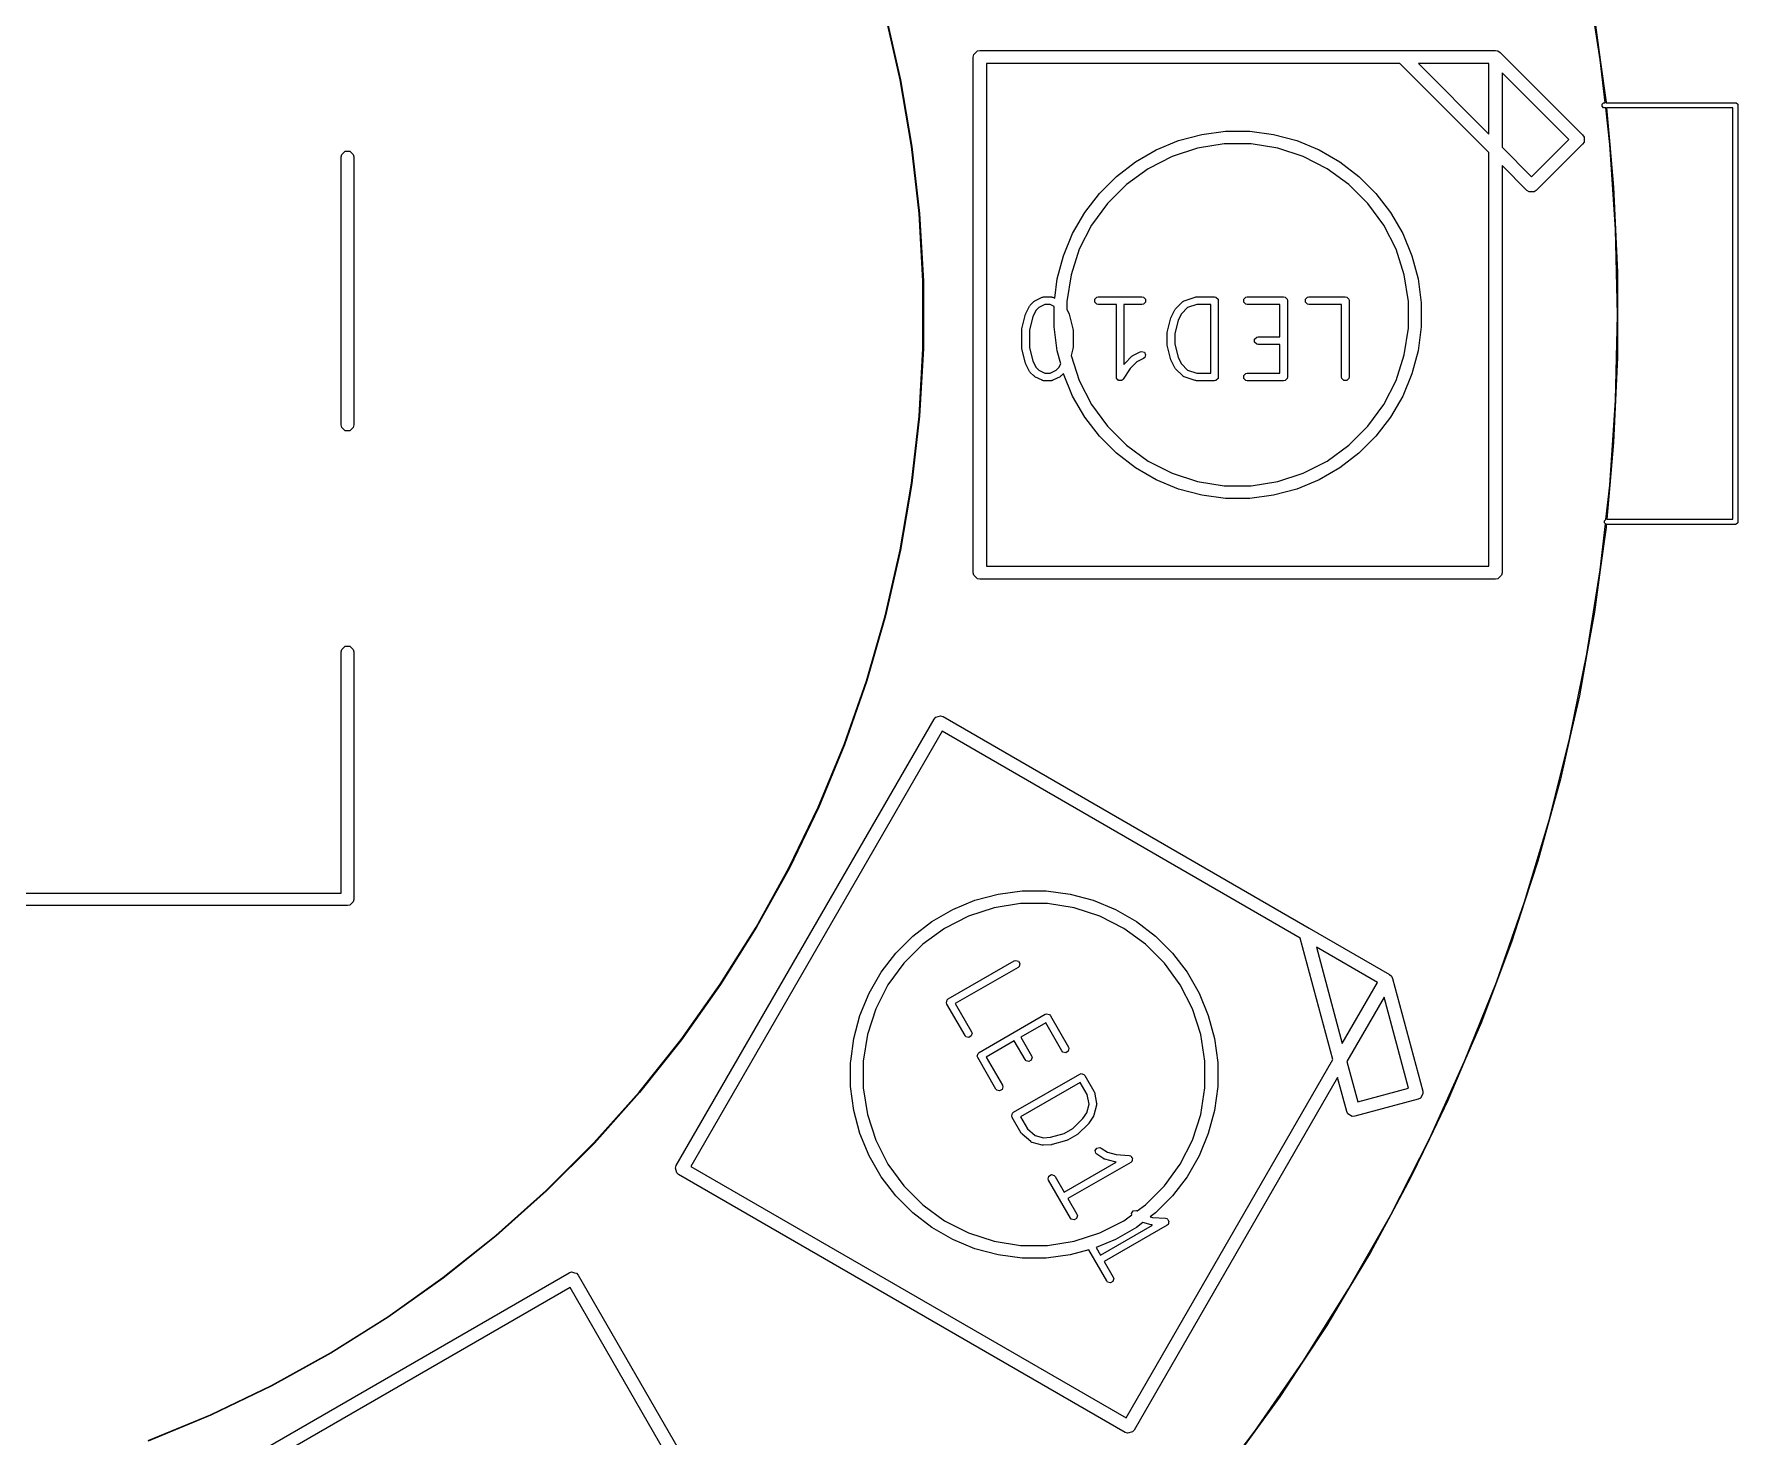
# Model space of a CAD drawing. Header units: inches. Extents: x 4.13 to 6.29, y -4.64 to -3.05.
# Drawn here: x 5.219 to 5.869, y -4.276 to -3.741 of the extents above; entities that cross this region are included whole.
import ezdxf

# ---------------------------------------------------------------- set-up
doc = ezdxf.new("R2010")
doc.units = ezdxf.units.IN
doc.header["$MEASUREMENT"] = 0
doc.layers.add('F.Silkscreen', color=41, linetype='CONTINUOUS', true_color=0xf2eda1)

msp = doc.modelspace()

# ---------------------------------------------------------------- linework, layer by layer
at = {"layer": 'F.Silkscreen', "linetype": 'CONTINUOUS'}
for p, q in [((5.81686, -3.75039), (5.81177, -3.71827)), ((5.54959, -3.75797), (5.54384, -3.73282)), ((5.54402, -3.73277), (5.54976, -3.75794)), ((5.81468, -3.73427), (5.81686, -3.75039)), ((5.5775, -3.74929), (5.57769, -3.74833)), ((5.5775, -3.94614), (5.5775, -3.74929)), ((5.57769, -3.74833), (5.57904, -3.74698)), ((5.57904, -3.74698), (5.58, -3.74679)), ((5.58, -3.74679), (5.74142, -3.74679)), ((5.5825, -3.75179), (5.5825, -3.94364)), ((5.74038, -3.75179), (5.5825, -3.75179)), ((5.77435, -3.78576), (5.74038, -3.75179)), ((5.74142, -3.74679), (5.77685, -3.74679)), ((5.74745, -3.75179), (5.77435, -3.77869)), ((5.77435, -3.75179), (5.74745, -3.75179)), ((5.77435, -3.77869), (5.77435, -3.75179)), ((5.77685, -3.74679), (5.77781, -3.74698)), ((5.77781, -3.74698), (5.77862, -3.74752)), ((5.77862, -3.74752), (5.81011, -3.77902)), ((5.81686, -3.7504), (5.81686, -3.75039)), ((5.81686, -3.75039), (5.81686, -3.7504)), ((5.8187, -3.76673), (5.81686, -3.7504)), ((5.81686, -3.7504), (5.81905, -3.76652)), ((5.81686, -3.7504), (5.81686, -3.7504)), ((5.55391, -3.78341), (5.54959, -3.75797)), ((5.54976, -3.75794), (5.55409, -3.78339)), ((5.80481, -3.78079), (5.77935, -3.75533)), ((5.77935, -3.75533), (5.77935, -3.78369)), ((5.81752, -3.76734), (5.81805, -3.76681)), ((5.81752, -3.76809), (5.81752, -3.76734)), ((5.81805, -3.76863), (5.81752, -3.76809)), ((5.81805, -3.76681), (5.81843, -3.76673)), ((5.81843, -3.7687), (5.81805, -3.76863)), ((5.81843, -3.76673), (5.8187, -3.76673)), ((5.81893, -3.7687), (5.81843, -3.7687)), ((5.82051, -3.78272), (5.81893, -3.7687)), ((5.81905, -3.76652), (5.81907, -3.76673)), ((5.81907, -3.76673), (5.86843, -3.76673)), ((5.86744, -3.7687), (5.81924, -3.7687)), ((5.81924, -3.7687), (5.82051, -3.78272)), ((5.86744, -3.92573), (5.86744, -3.7687)), ((5.86843, -3.76673), (5.8688, -3.76681)), ((5.8688, -3.76681), (5.86933, -3.76734)), ((5.86933, -3.76734), (5.86941, -3.76772)), ((5.86941, -3.76772), (5.86941, -3.92672)), ((5.65585, -3.78121), (5.66472, -3.77883)), ((5.66472, -3.77883), (5.67383, -3.77763)), ((5.67383, -3.77763), (5.68302, -3.77763)), ((5.68302, -3.77763), (5.69213, -3.77883)), ((5.69213, -3.77883), (5.701, -3.78121)), ((5.81011, -3.77902), (5.81066, -3.77983)), ((5.3364, -3.7865), (5.33768, -3.78522)), ((5.33768, -3.78522), (5.33949, -3.78522)), ((5.33949, -3.78522), (5.34077, -3.7865)), ((5.5568, -3.80905), (5.55391, -3.78341)), ((5.55409, -3.78339), (5.55698, -3.80904)), ((5.6394, -3.78932), (5.64736, -3.78472)), ((5.64736, -3.78472), (5.65585, -3.78121)), ((5.66315, -3.78409), (5.65338, -3.78726)), ((5.67329, -3.78248), (5.66315, -3.78409)), ((5.68356, -3.78248), (5.67329, -3.78248)), ((5.6937, -3.78409), (5.68356, -3.78248)), ((5.70347, -3.78726), (5.6937, -3.78409)), ((5.701, -3.78121), (5.70949, -3.78472)), ((5.70949, -3.78472), (5.71745, -3.78932)), ((5.77435, -3.94364), (5.77435, -3.78576)), ((5.77935, -3.78369), (5.79063, -3.79497)), ((5.79063, -3.79497), (5.80481, -3.78079)), ((5.81011, -3.78256), (5.7924, -3.80027)), ((5.81066, -3.78174), (5.81011, -3.78256)), ((5.81066, -3.77983), (5.81066, -3.78174)), ((5.82051, -3.78273), (5.82051, -3.78272)), ((5.82051, -3.78272), (5.82051, -3.78273)), ((5.82269, -3.81519), (5.82051, -3.78273)), ((5.82051, -3.78273), (5.82197, -3.79893)), ((5.82051, -3.78273), (5.82051, -3.78273)), ((5.33622, -3.7874), (5.3364, -3.7865)), ((5.33622, -3.88976), (5.33622, -3.7874)), ((5.34077, -3.7865), (5.34094, -3.7874)), ((5.34094, -3.7874), (5.34094, -3.88976)), ((5.63212, -3.79491), (5.6394, -3.78932)), ((5.64423, -3.79192), (5.63593, -3.79796)), ((5.65338, -3.78726), (5.64423, -3.79192)), ((5.71262, -3.79192), (5.70347, -3.78726)), ((5.72092, -3.79796), (5.71262, -3.79192)), ((5.71745, -3.78932), (5.72473, -3.79491)), ((5.78886, -3.80027), (5.77935, -3.79076)), ((5.77935, -3.79076), (5.77935, -3.94614)), ((5.62562, -3.80141), (5.63212, -3.79491)), ((5.63593, -3.79796), (5.62867, -3.80522)), ((5.72818, -3.80522), (5.72092, -3.79796)), ((5.72473, -3.79491), (5.73123, -3.80141)), ((5.62003, -3.8087), (5.62562, -3.80141)), ((5.62867, -3.80522), (5.62263, -3.81353)), ((5.73422, -3.81353), (5.72818, -3.80522)), ((5.73123, -3.80141), (5.73682, -3.8087)), ((5.78967, -3.80081), (5.78886, -3.80027)), ((5.79159, -3.80081), (5.78967, -3.80081)), ((5.7924, -3.80027), (5.79159, -3.80081)), ((5.79159, -3.80081), (5.79159, -3.80081)), ((5.79159, -3.80081), (5.79159, -3.80081)), ((5.82197, -3.79893), (5.82269, -3.81519)), ((5.55824, -3.83482), (5.5568, -3.80905)), ((5.55698, -3.80904), (5.55843, -3.83481)), ((5.61543, -3.81665), (5.62003, -3.8087)), ((5.73682, -3.8087), (5.74142, -3.81665)), ((5.61192, -3.82514), (5.61543, -3.81665)), ((5.62263, -3.81353), (5.61797, -3.82268)), ((5.73888, -3.82268), (5.73422, -3.81353)), ((5.74142, -3.81665), (5.74493, -3.82514)), ((5.8227, -3.81519), (5.82269, -3.81519)), ((5.82269, -3.81519), (5.8227, -3.81519)), ((5.82343, -3.84771), (5.8227, -3.81519)), ((5.8227, -3.81519), (5.82343, -3.83144)), ((5.8227, -3.81519), (5.8227, -3.81519)), ((5.61797, -3.82268), (5.6148, -3.83244)), ((5.74205, -3.83244), (5.73888, -3.82268)), ((5.60954, -3.83401), (5.61192, -3.82514)), ((5.74493, -3.82514), (5.74731, -3.83401)), ((5.55824, -3.86062), (5.55824, -3.83482)), ((5.55843, -3.83481), (5.55843, -3.86062)), ((5.60857, -3.84137), (5.60954, -3.83401)), ((5.6148, -3.83244), (5.61319, -3.84258)), ((5.74366, -3.84258), (5.74205, -3.83244)), ((5.74731, -3.83401), (5.74851, -3.84312)), ((5.82343, -3.83144), (5.82343, -3.84771)), ((5.59898, -3.84443), (5.59912, -3.84424)), ((5.59912, -3.84424), (5.59925, -3.84405)), ((5.59925, -3.84405), (5.60063, -3.84266)), ((5.60063, -3.84266), (5.60083, -3.84254)), ((5.60083, -3.84254), (5.60101, -3.84239)), ((5.60101, -3.84239), (5.60378, -3.84101)), ((5.60476, -3.84374), (5.6025, -3.84487)), ((5.60378, -3.84101), (5.60385, -3.84099)), ((5.60385, -3.84099), (5.60387, -3.84097)), ((5.60387, -3.84097), (5.6041, -3.84092)), ((5.6041, -3.84092), (5.60432, -3.84086)), ((5.60432, -3.84086), (5.60435, -3.84087)), ((5.60435, -3.84087), (5.60443, -3.84086)), ((5.60443, -3.84086), (5.6072, -3.84086)), ((5.60686, -3.84374), (5.60476, -3.84374)), ((5.60834, -3.84448), (5.60686, -3.84374)), ((5.6072, -3.84086), (5.60727, -3.84087)), ((5.60727, -3.84087), (5.6073, -3.84086)), ((5.6073, -3.84086), (5.60752, -3.84092)), ((5.60752, -3.84092), (5.60775, -3.84097)), ((5.60775, -3.84097), (5.60777, -3.84099)), ((5.60777, -3.84099), (5.60784, -3.84101)), ((5.60784, -3.84101), (5.60857, -3.84137)), ((5.61319, -3.84258), (5.61319, -3.84551)), ((5.62389, -3.84175), (5.62467, -3.84097)), ((5.62389, -3.84285), (5.62389, -3.84175)), ((5.62467, -3.84363), (5.62389, -3.84285)), ((5.62467, -3.84097), (5.62523, -3.84086)), ((5.62523, -3.84374), (5.62467, -3.84363)), ((5.62523, -3.84086), (5.64187, -3.84086)), ((5.63211, -3.84374), (5.62523, -3.84374)), ((5.63211, -3.87142), (5.63211, -3.84374)), ((5.64187, -3.84374), (5.63499, -3.84374)), ((5.63499, -3.84374), (5.63499, -3.86666)), ((5.64187, -3.84086), (5.64242, -3.84097)), ((5.64242, -3.84363), (5.64187, -3.84374)), ((5.64242, -3.84097), (5.6432, -3.84175)), ((5.6432, -3.84285), (5.64242, -3.84363)), ((5.6432, -3.84175), (5.6432, -3.84285)), ((5.65471, -3.84544), (5.65749, -3.84266)), ((5.65749, -3.84266), (5.65755, -3.84262)), ((5.65755, -3.84262), (5.65756, -3.84259)), ((5.65756, -3.84259), (5.65776, -3.84248)), ((5.65776, -3.84248), (5.65795, -3.84235)), ((5.65795, -3.84235), (5.65799, -3.84235)), ((5.65799, -3.84235), (5.65805, -3.84232)), ((5.65805, -3.84232), (5.66221, -3.84093)), ((5.6629, -3.84374), (5.65928, -3.84494)), ((5.66221, -3.84093), (5.66244, -3.8409)), ((5.66244, -3.8409), (5.66267, -3.84086)), ((5.66267, -3.84086), (5.6696, -3.84086)), ((5.66816, -3.84374), (5.6629, -3.84374)), ((5.66816, -3.86998), (5.66816, -3.84374)), ((5.6696, -3.84086), (5.67015, -3.84097)), ((5.67015, -3.84097), (5.67093, -3.84175)), ((5.67093, -3.84175), (5.67104, -3.8423)), ((5.67104, -3.8423), (5.67104, -3.87142)), ((5.68075, -3.84175), (5.68153, -3.84097)), ((5.68075, -3.84285), (5.68075, -3.84175)), ((5.68153, -3.84363), (5.68075, -3.84285)), ((5.68153, -3.84097), (5.68208, -3.84086)), ((5.68208, -3.84374), (5.68153, -3.84363)), ((5.68208, -3.84086), (5.69595, -3.84086)), ((5.69451, -3.84374), (5.68208, -3.84374)), ((5.69451, -3.85611), (5.69451, -3.84374)), ((5.69595, -3.84086), (5.6965, -3.84097)), ((5.6965, -3.84097), (5.69728, -3.84175)), ((5.69728, -3.84175), (5.69739, -3.8423)), ((5.69739, -3.8423), (5.69739, -3.87142)), ((5.70432, -3.84175), (5.7051, -3.84097)), ((5.70432, -3.84285), (5.70432, -3.84175)), ((5.7051, -3.84363), (5.70432, -3.84285)), ((5.7051, -3.84097), (5.70565, -3.84086)), ((5.70565, -3.84374), (5.7051, -3.84363)), ((5.70565, -3.84086), (5.71952, -3.84086)), ((5.71808, -3.84374), (5.70565, -3.84374)), ((5.71808, -3.87142), (5.71808, -3.84374)), ((5.71952, -3.84086), (5.72007, -3.84097)), ((5.72007, -3.84097), (5.72085, -3.84175)), ((5.72085, -3.84175), (5.72096, -3.8423)), ((5.72096, -3.8423), (5.72096, -3.87142)), ((5.74366, -3.85285), (5.74366, -3.84258)), ((5.74851, -3.84312), (5.74851, -3.85231)), ((5.59609, -3.85304), (5.59748, -3.84749)), ((5.59748, -3.84749), (5.59755, -3.84735)), ((5.59755, -3.84735), (5.59759, -3.8472)), ((5.59759, -3.8472), (5.59898, -3.84443)), ((5.60024, -3.84835), (5.59893, -3.85357)), ((5.60145, -3.84592), (5.60024, -3.84835)), ((5.6025, -3.84487), (5.60145, -3.84592)), ((5.60834, -3.85231), (5.60834, -3.84448)), ((5.61319, -3.84551), (5.61403, -3.8472)), ((5.61403, -3.8472), (5.61407, -3.84735)), ((5.61407, -3.84735), (5.61414, -3.84749)), ((5.61414, -3.84749), (5.61553, -3.85304)), ((5.65156, -3.85443), (5.65295, -3.84888)), ((5.65295, -3.84888), (5.65302, -3.84874)), ((5.65302, -3.84874), (5.65306, -3.84859)), ((5.65306, -3.84859), (5.65444, -3.84581)), ((5.6557, -3.84973), (5.6544, -3.85495)), ((5.65444, -3.84581), (5.65459, -3.84563)), ((5.65459, -3.84563), (5.65471, -3.84544)), ((5.65692, -3.84731), (5.6557, -3.84973)), ((5.65928, -3.84494), (5.65692, -3.84731)), ((5.8227, -3.88024), (5.82343, -3.84772)), ((5.82343, -3.84772), (5.82343, -3.84771)), ((5.82343, -3.84771), (5.82343, -3.84772)), ((5.82343, -3.84772), (5.82343, -3.86399)), ((5.82343, -3.84772), (5.82343, -3.84772)), ((5.82343, -3.84772), (5.82343, -3.84772)), ((5.59605, -3.85339), (5.59609, -3.85322)), ((5.59605, -3.86032), (5.59605, -3.85339)), ((5.59609, -3.85322), (5.59609, -3.85304)), ((5.59893, -3.85357), (5.59893, -3.86015)), ((5.60954, -3.86142), (5.60834, -3.85231)), ((5.61553, -3.85304), (5.61554, -3.85322)), ((5.61554, -3.85322), (5.61557, -3.85339)), ((5.61557, -3.85339), (5.61557, -3.86032)), ((5.65152, -3.85478), (5.65155, -3.8546)), ((5.65152, -3.85894), (5.65152, -3.85478)), ((5.65155, -3.8546), (5.65156, -3.85443)), ((5.6544, -3.85495), (5.6544, -3.85876)), ((5.68491, -3.857), (5.68569, -3.85622)), ((5.68491, -3.8581), (5.68491, -3.857)), ((5.68569, -3.85622), (5.68624, -3.85611)), ((5.68624, -3.85611), (5.69451, -3.85611)), ((5.74205, -3.86299), (5.74366, -3.85285)), ((5.74851, -3.85231), (5.74731, -3.86142)), ((5.5568, -3.88638), (5.55824, -3.86062)), ((5.55843, -3.86062), (5.55698, -3.88639)), ((5.59609, -3.8605), (5.59605, -3.86032)), ((5.59609, -3.86067), (5.59609, -3.8605)), ((5.59748, -3.86622), (5.59609, -3.86067)), ((5.59893, -3.86015), (5.60024, -3.86537)), ((5.61087, -3.86639), (5.60954, -3.86142)), ((5.61553, -3.86067), (5.61488, -3.86326)), ((5.61488, -3.86326), (5.61797, -3.87276)), ((5.61554, -3.8605), (5.61553, -3.86067)), ((5.61557, -3.86032), (5.61554, -3.8605)), ((5.6353, -3.86624), (5.63807, -3.86346)), ((5.63807, -3.86346), (5.63827, -3.86334)), ((5.63827, -3.86334), (5.63845, -3.86319)), ((5.63845, -3.86319), (5.64122, -3.86181)), ((5.64122, -3.86181), (5.64176, -3.86166)), ((5.64176, -3.86166), (5.64281, -3.86201)), ((5.64281, -3.86201), (5.6433, -3.86299)), ((5.6433, -3.86299), (5.64295, -3.86404)), ((5.65155, -3.85911), (5.65152, -3.85894)), ((5.65156, -3.85929), (5.65155, -3.85911)), ((5.65295, -3.86483), (5.65156, -3.85929)), ((5.6544, -3.85876), (5.6557, -3.86398)), ((5.68569, -3.85888), (5.68491, -3.8581)), ((5.68624, -3.85899), (5.68569, -3.85888)), ((5.69451, -3.85899), (5.68624, -3.85899)), ((5.69451, -3.86998), (5.69451, -3.85899)), ((5.73888, -3.87276), (5.74205, -3.86299)), ((5.74731, -3.86142), (5.74493, -3.87029)), ((5.59755, -3.86636), (5.59748, -3.86622)), ((5.59759, -3.86651), (5.59755, -3.86636)), ((5.59898, -3.86929), (5.59759, -3.86651)), ((5.59912, -3.86947), (5.59898, -3.86929)), ((5.59925, -3.86966), (5.59912, -3.86947)), ((5.60063, -3.87105), (5.59925, -3.86966)), ((5.60024, -3.86537), (5.60145, -3.86779)), ((5.60145, -3.86779), (5.6025, -3.86885)), ((5.6025, -3.86885), (5.60476, -3.86998)), ((5.60476, -3.86998), (5.60686, -3.86998)), ((5.60686, -3.86998), (5.60912, -3.86885)), ((5.60912, -3.86885), (5.61017, -3.86779)), ((5.61017, -3.86779), (5.61087, -3.86639)), ((5.61188, -3.87016), (5.61099, -3.87105)), ((5.61192, -3.87029), (5.61188, -3.87016)), ((5.61543, -3.87878), (5.61192, -3.87029)), ((5.63744, -3.86817), (5.63474, -3.87221)), ((5.63499, -3.86666), (5.63512, -3.86646)), ((5.63512, -3.86646), (5.63522, -3.86636)), ((5.63522, -3.86636), (5.6353, -3.86624)), ((5.63994, -3.86567), (5.63744, -3.86817)), ((5.64251, -3.86438), (5.63994, -3.86567)), ((5.64295, -3.86404), (5.64251, -3.86438)), ((5.65302, -3.86497), (5.65295, -3.86483)), ((5.65306, -3.86513), (5.65302, -3.86497)), ((5.65444, -3.8679), (5.65306, -3.86513)), ((5.65459, -3.86808), (5.65444, -3.8679)), ((5.65471, -3.86827), (5.65459, -3.86808)), ((5.65749, -3.87105), (5.65471, -3.86827)), ((5.6557, -3.86398), (5.65692, -3.8664)), ((5.65692, -3.8664), (5.65928, -3.86877)), ((5.65928, -3.86877), (5.6629, -3.86998)), ((5.6629, -3.86998), (5.66816, -3.86998)), ((5.68075, -3.87087), (5.68153, -3.87009)), ((5.68153, -3.87009), (5.68208, -3.86998)), ((5.68208, -3.86998), (5.69451, -3.86998)), ((5.74493, -3.87029), (5.74142, -3.87878)), ((5.82343, -3.86399), (5.8227, -3.88024)), ((5.60083, -3.87118), (5.60063, -3.87105)), ((5.60101, -3.87132), (5.60083, -3.87118)), ((5.60378, -3.8727), (5.60101, -3.87132)), ((5.60385, -3.87272), (5.60378, -3.8727)), ((5.60387, -3.87275), (5.60385, -3.87272)), ((5.6041, -3.87279), (5.60387, -3.87275)), ((5.60432, -3.87285), (5.6041, -3.87279)), ((5.60435, -3.87284), (5.60432, -3.87285)), ((5.60443, -3.87286), (5.60435, -3.87284)), ((5.6072, -3.87286), (5.60443, -3.87286)), ((5.60727, -3.87284), (5.6072, -3.87286)), ((5.6073, -3.87285), (5.60727, -3.87284)), ((5.60752, -3.87279), (5.6073, -3.87285)), ((5.60775, -3.87275), (5.60752, -3.87279)), ((5.60777, -3.87272), (5.60775, -3.87275)), ((5.60784, -3.8727), (5.60777, -3.87272)), ((5.61062, -3.87132), (5.60784, -3.8727)), ((5.6108, -3.87118), (5.61062, -3.87132)), ((5.61099, -3.87105), (5.6108, -3.87118)), ((5.61797, -3.87276), (5.62263, -3.88191)), ((5.63221, -3.87197), (5.63211, -3.87142)), ((5.63232, -3.87207), (5.63221, -3.87197)), ((5.63235, -3.87222), (5.63232, -3.87207)), ((5.6327, -3.87245), (5.63235, -3.87222)), ((5.63299, -3.87275), (5.6327, -3.87245)), ((5.63314, -3.87275), (5.63299, -3.87275)), ((5.63327, -3.87283), (5.63314, -3.87275)), ((5.63368, -3.87275), (5.63327, -3.87283)), ((5.6341, -3.87275), (5.63368, -3.87275)), ((5.6342, -3.87264), (5.6341, -3.87275)), ((5.63435, -3.87261), (5.6342, -3.87264)), ((5.63474, -3.87221), (5.63435, -3.87261)), ((5.65755, -3.87109), (5.65749, -3.87105)), ((5.65756, -3.87112), (5.65755, -3.87109)), ((5.65776, -3.87123), (5.65756, -3.87112)), ((5.65795, -3.87136), (5.65776, -3.87123)), ((5.65799, -3.87136), (5.65795, -3.87136)), ((5.65805, -3.8714), (5.65799, -3.87136)), ((5.66221, -3.87278), (5.65805, -3.8714)), ((5.66244, -3.87281), (5.66221, -3.87278)), ((5.66267, -3.87286), (5.66244, -3.87281)), ((5.6696, -3.87286), (5.66267, -3.87286)), ((5.67015, -3.87275), (5.6696, -3.87286)), ((5.67093, -3.87197), (5.67015, -3.87275)), ((5.67104, -3.87142), (5.67093, -3.87197)), ((5.68075, -3.87197), (5.68075, -3.87087)), ((5.68153, -3.87275), (5.68075, -3.87197)), ((5.68208, -3.87286), (5.68153, -3.87275)), ((5.69595, -3.87286), (5.68208, -3.87286)), ((5.6965, -3.87275), (5.69595, -3.87286)), ((5.69728, -3.87197), (5.6965, -3.87275)), ((5.69739, -3.87142), (5.69728, -3.87197)), ((5.71819, -3.87197), (5.71808, -3.87142)), ((5.71897, -3.87275), (5.71819, -3.87197)), ((5.72007, -3.87275), (5.71897, -3.87275)), ((5.72085, -3.87197), (5.72007, -3.87275)), ((5.72096, -3.87142), (5.72085, -3.87197)), ((5.73422, -3.88191), (5.73888, -3.87276)), ((5.62003, -3.88674), (5.61543, -3.87878)), ((5.62263, -3.88191), (5.62867, -3.89021)), ((5.72818, -3.89021), (5.73422, -3.88191)), ((5.74142, -3.87878), (5.73682, -3.88674)), ((5.82051, -3.9127), (5.82269, -3.88025)), ((5.82269, -3.88025), (5.82197, -3.8965)), ((5.8227, -3.88024), (5.82269, -3.88025)), ((5.82269, -3.88025), (5.8227, -3.88024)), ((5.8227, -3.88024), (5.8227, -3.88024)), ((5.3364, -3.89067), (5.33622, -3.88976)), ((5.34094, -3.88976), (5.34077, -3.89067)), ((5.55391, -3.91202), (5.5568, -3.88638)), ((5.55698, -3.88639), (5.55409, -3.91205)), ((5.62562, -3.89403), (5.62003, -3.88674)), ((5.73682, -3.88674), (5.73123, -3.89403)), ((5.33768, -3.89195), (5.3364, -3.89067)), ((5.33949, -3.89195), (5.33768, -3.89195)), ((5.34077, -3.89067), (5.33949, -3.89195)), ((5.63212, -3.90052), (5.62562, -3.89403)), ((5.62867, -3.89021), (5.63593, -3.89747)), ((5.72092, -3.89747), (5.72818, -3.89021)), ((5.73123, -3.89403), (5.72473, -3.90052)), ((5.6394, -3.90611), (5.63212, -3.90052)), ((5.63593, -3.89747), (5.64423, -3.90351)), ((5.71262, -3.90351), (5.72092, -3.89747)), ((5.72473, -3.90052), (5.71745, -3.90611)), ((5.82197, -3.8965), (5.82051, -3.9127)), ((5.64736, -3.91071), (5.6394, -3.90611)), ((5.64423, -3.90351), (5.65338, -3.90817)), ((5.65338, -3.90817), (5.66315, -3.91134)), ((5.6937, -3.91134), (5.70347, -3.90817)), ((5.70347, -3.90817), (5.71262, -3.90351)), ((5.71745, -3.90611), (5.70949, -3.91071)), ((5.54959, -3.93746), (5.55391, -3.91202)), ((5.55409, -3.91205), (5.54976, -3.93749)), ((5.65585, -3.91422), (5.64736, -3.91071)), ((5.66472, -3.9166), (5.65585, -3.91422)), ((5.66315, -3.91134), (5.67329, -3.91295)), ((5.67329, -3.91295), (5.68356, -3.91295)), ((5.68356, -3.91295), (5.6937, -3.91134)), ((5.701, -3.91422), (5.69213, -3.9166)), ((5.70949, -3.91071), (5.701, -3.91422)), ((5.81903, -3.92583), (5.82051, -3.91271)), ((5.82051, -3.91271), (5.81933, -3.92575)), ((5.82051, -3.91271), (5.82051, -3.9127)), ((5.82051, -3.9127), (5.82051, -3.91271)), ((5.82051, -3.91271), (5.82051, -3.91271)), ((5.67383, -3.9178), (5.66472, -3.9166)), ((5.68302, -3.9178), (5.67383, -3.9178)), ((5.69213, -3.9166), (5.68302, -3.9178)), ((5.81686, -3.94503), (5.81885, -3.92743)), ((5.81852, -3.92634), (5.81903, -3.92583)), ((5.81852, -3.92709), (5.81852, -3.92634)), ((5.81885, -3.92743), (5.81852, -3.92709)), ((5.81916, -3.92765), (5.81905, -3.92891)), ((5.81943, -3.9277), (5.81916, -3.92765)), ((5.81933, -3.92575), (5.81943, -3.92573)), ((5.81943, -3.92573), (5.86744, -3.92573)), ((5.86843, -3.9277), (5.81943, -3.9277)), ((5.8688, -3.92763), (5.86843, -3.9277)), ((5.86933, -3.92709), (5.8688, -3.92763)), ((5.86941, -3.92672), (5.86933, -3.92709)), ((5.81905, -3.92891), (5.81686, -3.94503)), ((5.54384, -3.96261), (5.54959, -3.93746)), ((5.54976, -3.93749), (5.54402, -3.96266)), ((5.57769, -3.9471), (5.5775, -3.94614)), ((5.57904, -3.94845), (5.57769, -3.9471)), ((5.5825, -3.94364), (5.77435, -3.94364)), ((5.77916, -3.9471), (5.77781, -3.94845)), ((5.77935, -3.94614), (5.77916, -3.9471)), ((5.81177, -3.97717), (5.81686, -3.94504)), ((5.81686, -3.94504), (5.81468, -3.96116)), ((5.81686, -3.94504), (5.81686, -3.94503)), ((5.81686, -3.94503), (5.81686, -3.94504)), ((5.81686, -3.94504), (5.81686, -3.94504)), ((5.58, -3.94864), (5.57904, -3.94845)), ((5.77685, -3.94864), (5.58, -3.94864)), ((5.77781, -3.94845), (5.77685, -3.94864)), ((5.81468, -3.96116), (5.81177, -3.97717)), ((5.5367, -3.98741), (5.54384, -3.96261)), ((5.54402, -3.96266), (5.53687, -3.98746)), ((5.3364, -3.97547), (5.33768, -3.9742)), ((5.33768, -3.9742), (5.33949, -3.9742)), ((5.33949, -3.9742), (5.34077, -3.97547)), ((5.33622, -3.97638), (5.3364, -3.97547)), ((5.33622, -4.0685), (5.33622, -3.97638)), ((5.34077, -3.97547), (5.34094, -3.97638)), ((5.34094, -3.97638), (5.34094, -4.07087)), ((5.80525, -4.00904), (5.81177, -3.97717)), ((5.81177, -3.97717), (5.80887, -3.99318)), ((5.81177, -3.97717), (5.81177, -3.97717)), ((5.81177, -3.97717), (5.81177, -3.97717)), ((5.81177, -3.97717), (5.81177, -3.97717)), ((5.52818, -4.01176), (5.5367, -3.98741)), ((5.53687, -3.98746), (5.52835, -4.01183)), ((5.80887, -3.99318), (5.80525, -4.00904)), ((5.4641, -4.17249), (5.56252, -4.00202)), ((5.5656, -4.00668), (5.46968, -4.17283)), ((5.56252, -4.00202), (5.56317, -4.00128)), ((5.56317, -4.00128), (5.56502, -4.00079)), ((5.56502, -4.00079), (5.56594, -4.0011)), ((5.70233, -4.08562), (5.5656, -4.00668)), ((5.56594, -4.0011), (5.70573, -4.08181)), ((5.51831, -4.0356), (5.52818, -4.01176)), ((5.52835, -4.01183), (5.51847, -4.03567)), ((5.7973, -4.04059), (5.80525, -4.00905)), ((5.80525, -4.00905), (5.80163, -4.02491)), ((5.80525, -4.00904), (5.80525, -4.00905)), ((5.80525, -4.00905), (5.80525, -4.00904)), ((5.80525, -4.00904), (5.80525, -4.00904)), ((5.80163, -4.02491), (5.7973, -4.04059)), ((5.50711, -4.05885), (5.51831, -4.0356)), ((5.51847, -4.03567), (5.50727, -4.05893)), ((5.78794, -4.07175), (5.7973, -4.0406)), ((5.7973, -4.0406), (5.79297, -4.05628)), ((5.7973, -4.04059), (5.7973, -4.0406)), ((5.7973, -4.0406), (5.7973, -4.04059)), ((5.7973, -4.04059), (5.7973, -4.04059)), ((5.49463, -4.08143), (5.50711, -4.05885)), ((5.50727, -4.05893), (5.49478, -4.08152)), ((5.79297, -4.05628), (5.78794, -4.07175)), ((5.17717, -4.0685), (5.33622, -4.0685)), ((5.34077, -4.07177), (5.33949, -4.07305)), ((5.34094, -4.07087), (5.34077, -4.07177)), ((5.56965, -4.07472), (5.57814, -4.07121)), ((5.57814, -4.07121), (5.58701, -4.06883)), ((5.58701, -4.06883), (5.59612, -4.06763)), ((5.59612, -4.06763), (5.60531, -4.06763)), ((5.60531, -4.06763), (5.61442, -4.06883)), ((5.61442, -4.06883), (5.62329, -4.07121)), ((5.62329, -4.07121), (5.63178, -4.07472)), ((5.7772, -4.10246), (5.78794, -4.07176)), ((5.78794, -4.07176), (5.78291, -4.08723)), ((5.78794, -4.07175), (5.78794, -4.07176)), ((5.78794, -4.07176), (5.78794, -4.07175)), ((5.78794, -4.07175), (5.78794, -4.07175)), ((5.33858, -4.07323), (5.17717, -4.07323)), ((5.33949, -4.07305), (5.33858, -4.07323)), ((5.56169, -4.07932), (5.56965, -4.07472)), ((5.57567, -4.07726), (5.56652, -4.08192)), ((5.58544, -4.07409), (5.57567, -4.07726)), ((5.59558, -4.07248), (5.58544, -4.07409)), ((5.60585, -4.07248), (5.59558, -4.07248)), ((5.61599, -4.07409), (5.60585, -4.07248)), ((5.62576, -4.07726), (5.61599, -4.07409)), ((5.63491, -4.08192), (5.62576, -4.07726)), ((5.63178, -4.07472), (5.63974, -4.07932)), ((5.4809, -4.10328), (5.49463, -4.08143)), ((5.49478, -4.08152), (5.48105, -4.10338)), ((5.54791, -4.09141), (5.55441, -4.08491)), ((5.55441, -4.08491), (5.56169, -4.07932)), ((5.56652, -4.08192), (5.55822, -4.08796)), ((5.64321, -4.08796), (5.63491, -4.08192)), ((5.63974, -4.07932), (5.64702, -4.08491)), ((5.64702, -4.08491), (5.65352, -4.09141)), ((5.70573, -4.08181), (5.70573, -4.08181)), ((5.70573, -4.08181), (5.73642, -4.09953)), ((5.54232, -4.0987), (5.54791, -4.09141)), ((5.55822, -4.08796), (5.55096, -4.09522)), ((5.65047, -4.09522), (5.64321, -4.08796)), ((5.65352, -4.09141), (5.65911, -4.0987)), ((5.71477, -4.13202), (5.70233, -4.08562)), ((5.73175, -4.10261), (5.70846, -4.08916)), ((5.70846, -4.08916), (5.7183, -4.1259)), ((5.78291, -4.08723), (5.7772, -4.10246)), ((5.55096, -4.09522), (5.54492, -4.10353)), ((5.56793, -4.10887), (5.59315, -4.09431)), ((5.59459, -4.09681), (5.57062, -4.11065)), ((5.59315, -4.09431), (5.59368, -4.09413)), ((5.59368, -4.09413), (5.59475, -4.09442)), ((5.59501, -4.09644), (5.59459, -4.09681)), ((5.59475, -4.09442), (5.5953, -4.09537)), ((5.5953, -4.09537), (5.59501, -4.09644)), ((5.65651, -4.10353), (5.65047, -4.09522)), ((5.46597, -4.12432), (5.4809, -4.10328)), ((5.48105, -4.10338), (5.46611, -4.12443)), ((5.53772, -4.10665), (5.54232, -4.0987)), ((5.54492, -4.10353), (5.54026, -4.11268)), ((5.66117, -4.11268), (5.65651, -4.10353)), ((5.65911, -4.0987), (5.66371, -4.10665)), ((5.7183, -4.1259), (5.73175, -4.10261)), ((5.73642, -4.09953), (5.73715, -4.10017)), ((5.73715, -4.10017), (5.73715, -4.10017)), ((5.73715, -4.10017), (5.73758, -4.10104)), ((5.73758, -4.10104), (5.74911, -4.14407)), ((5.76508, -4.13266), (5.77719, -4.10247)), ((5.77719, -4.10247), (5.77148, -4.1177)), ((5.7772, -4.10246), (5.77719, -4.10247)), ((5.77719, -4.10247), (5.7772, -4.10246)), ((5.7772, -4.10246), (5.7772, -4.10246)), ((5.53421, -4.11514), (5.53772, -4.10665)), ((5.56723, -4.11031), (5.56751, -4.10924)), ((5.56741, -4.11084), (5.56723, -4.11031)), ((5.57434, -4.12285), (5.56741, -4.11084)), ((5.56751, -4.10924), (5.56793, -4.10887)), ((5.57062, -4.11065), (5.57683, -4.12141)), ((5.66371, -4.10665), (5.66722, -4.11514)), ((5.73431, -4.10817), (5.72013, -4.13273)), ((5.74363, -4.14295), (5.73431, -4.10817)), ((5.53183, -4.12401), (5.53421, -4.11514)), ((5.54026, -4.11268), (5.53709, -4.12244)), ((5.57972, -4.12929), (5.60494, -4.11473)), ((5.60494, -4.11473), (5.60547, -4.11455)), ((5.60547, -4.11455), (5.60654, -4.11483)), ((5.60654, -4.11483), (5.60691, -4.11525)), ((5.60691, -4.11525), (5.61384, -4.12726)), ((5.66434, -4.12244), (5.66117, -4.11268)), ((5.66722, -4.11514), (5.6696, -4.12401)), ((5.5307, -4.13258), (5.53183, -4.12401)), ((5.53709, -4.12244), (5.53548, -4.13258)), ((5.57471, -4.12327), (5.57434, -4.12285)), ((5.57577, -4.12356), (5.57471, -4.12327)), ((5.57673, -4.123), (5.57577, -4.12356)), ((5.57701, -4.12194), (5.57673, -4.123)), ((5.57683, -4.12141), (5.57701, -4.12194)), ((5.60513, -4.11794), (5.59562, -4.12343)), ((5.59562, -4.12343), (5.59975, -4.13059)), ((5.61135, -4.1287), (5.60513, -4.11794)), ((5.66595, -4.13258), (5.66434, -4.12244)), ((5.6696, -4.12401), (5.6708, -4.13312)), ((5.77148, -4.1177), (5.76508, -4.13266)), ((5.44988, -4.1445), (5.46597, -4.12432)), ((5.46611, -4.12443), (5.45002, -4.14461)), ((5.57901, -4.13072), (5.5793, -4.12966)), ((5.5793, -4.12966), (5.57972, -4.12929)), ((5.59312, -4.12487), (5.58241, -4.13106)), ((5.59726, -4.13203), (5.59312, -4.12487)), ((5.61172, -4.12913), (5.61135, -4.1287)), ((5.61278, -4.12941), (5.61172, -4.12913)), ((5.61373, -4.12886), (5.61278, -4.12941)), ((5.61402, -4.1278), (5.61373, -4.12886)), ((5.61384, -4.12726), (5.61402, -4.1278)), ((5.53063, -4.13312), (5.5307, -4.13258)), ((5.53063, -4.14231), (5.53063, -4.13312)), ((5.53548, -4.13258), (5.53548, -4.14285)), ((5.57919, -4.13125), (5.57901, -4.13072)), ((5.58613, -4.14326), (5.57919, -4.13125)), ((5.58241, -4.13106), (5.58862, -4.14182)), ((5.59763, -4.13246), (5.59726, -4.13203)), ((5.59869, -4.13274), (5.59763, -4.13246)), ((5.59965, -4.13219), (5.59869, -4.13274)), ((5.59993, -4.13113), (5.59965, -4.13219)), ((5.59975, -4.13059), (5.59993, -4.13113)), ((5.63583, -4.26875), (5.71477, -4.13202)), ((5.66595, -4.14285), (5.66595, -4.13258)), ((5.6708, -4.13312), (5.6708, -4.14231)), ((5.72013, -4.13273), (5.72426, -4.14814)), ((5.75163, -4.16228), (5.76508, -4.13266)), ((5.76508, -4.13266), (5.75869, -4.14762)), ((5.76508, -4.13266), (5.76508, -4.13266)), ((5.76508, -4.13266), (5.76508, -4.13266)), ((5.76508, -4.13266), (5.76508, -4.13266)), ((5.53183, -4.15142), (5.53063, -4.14231)), ((5.53548, -4.14285), (5.53709, -4.15299)), ((5.5865, -4.14369), (5.58613, -4.14326)), ((5.58852, -4.14342), (5.58756, -4.14397)), ((5.5888, -4.14236), (5.58852, -4.14342)), ((5.58862, -4.14182), (5.5888, -4.14236)), ((5.59289, -4.1521), (5.61811, -4.13754)), ((5.61831, -4.14076), (5.59558, -4.15388)), ((5.61811, -4.13754), (5.61864, -4.13736)), ((5.62094, -4.14531), (5.61831, -4.14076)), ((5.61864, -4.13736), (5.61971, -4.13765)), ((5.61971, -4.13765), (5.62008, -4.13807)), ((5.62008, -4.13807), (5.62355, -4.14408)), ((5.7166, -4.13885), (5.63891, -4.27342)), ((5.66434, -4.15299), (5.66595, -4.14285)), ((5.6708, -4.14231), (5.6696, -4.15142)), ((5.72008, -4.15185), (5.7166, -4.13885)), ((5.72426, -4.14814), (5.74363, -4.14295)), ((5.43269, -4.16374), (5.44988, -4.1445)), ((5.45002, -4.14461), (5.43282, -4.16386)), ((5.58756, -4.14397), (5.5865, -4.14369)), ((5.62083, -4.15228), (5.6217, -4.14905)), ((5.6217, -4.14905), (5.62094, -4.14531)), ((5.62355, -4.14408), (5.62362, -4.14429)), ((5.62457, -4.14946), (5.62355, -4.15325)), ((5.62362, -4.14429), (5.62371, -4.14451)), ((5.62371, -4.14451), (5.62459, -4.1488)), ((5.62459, -4.14936), (5.62457, -4.14939)), ((5.62457, -4.14939), (5.62457, -4.14946)), ((5.62459, -4.1488), (5.62459, -4.14888)), ((5.62459, -4.14888), (5.62461, -4.1489)), ((5.62461, -4.1489), (5.62459, -4.14913)), ((5.62459, -4.14913), (5.62459, -4.14936)), ((5.74734, -4.14713), (5.72314, -4.15361)), ((5.74822, -4.1467), (5.74734, -4.14713)), ((5.74917, -4.14504), (5.74822, -4.1467)), ((5.74911, -4.14407), (5.74917, -4.14504)), ((5.74917, -4.14504), (5.74917, -4.14504)), ((5.75869, -4.14762), (5.75163, -4.16228)), ((5.53421, -4.16029), (5.53183, -4.15142)), ((5.53709, -4.15299), (5.54026, -4.16276)), ((5.59219, -4.15354), (5.59247, -4.15247)), ((5.59237, -4.15407), (5.59219, -4.15354)), ((5.59583, -4.16008), (5.59237, -4.15407)), ((5.59247, -4.15247), (5.59289, -4.1521)), ((5.59558, -4.15388), (5.59821, -4.15843)), ((5.61547, -4.15828), (5.61934, -4.15454)), ((5.62146, -4.1565), (5.61735, -4.16048)), ((5.61934, -4.15454), (5.62083, -4.15228)), ((5.62155, -4.15637), (5.62146, -4.1565)), ((5.62166, -4.15626), (5.62155, -4.15637)), ((5.62336, -4.15367), (5.62166, -4.15626)), ((5.62345, -4.15346), (5.62336, -4.15367)), ((5.62355, -4.15325), (5.62345, -4.15346)), ((5.66117, -4.16276), (5.66434, -4.15299)), ((5.6696, -4.15142), (5.66722, -4.16029)), ((5.72051, -4.15272), (5.72008, -4.15185)), ((5.72217, -4.15368), (5.72051, -4.15272)), ((5.72314, -4.15361), (5.72217, -4.15368)), ((5.72217, -4.15368), (5.72217, -4.15368)), ((5.53772, -4.16878), (5.53421, -4.16029)), ((5.54026, -4.16276), (5.54492, -4.17191)), ((5.59599, -4.16025), (5.59583, -4.16008)), ((5.59612, -4.16043), (5.59599, -4.16025)), ((5.59941, -4.16334), (5.59612, -4.16043)), ((5.59821, -4.15843), (5.60106, -4.16096)), ((5.60106, -4.16096), (5.6043, -4.16183)), ((5.6043, -4.16183), (5.607, -4.16167)), ((5.607, -4.16167), (5.61218, -4.16019)), ((5.61314, -4.16291), (5.60764, -4.16448)), ((5.61218, -4.16019), (5.61547, -4.15828)), ((5.61329, -4.16283), (5.61314, -4.16291)), ((5.61346, -4.16277), (5.61329, -4.16283)), ((5.61706, -4.16069), (5.61346, -4.16277)), ((5.6172, -4.16057), (5.61706, -4.16069)), ((5.61735, -4.16048), (5.6172, -4.16057)), ((5.65651, -4.17191), (5.66117, -4.16276)), ((5.66722, -4.16029), (5.66371, -4.16878)), ((5.73686, -4.19127), (5.75163, -4.16229)), ((5.75163, -4.16229), (5.74457, -4.17694)), ((5.75163, -4.16228), (5.75163, -4.16229)), ((5.75163, -4.16229), (5.75163, -4.16228)), ((5.75163, -4.16228), (5.75163, -4.16228)), ((5.41444, -4.18198), (5.43269, -4.16374)), ((5.43282, -4.16386), (5.41457, -4.18211)), ((5.54232, -4.17674), (5.53772, -4.16878)), ((5.59947, -4.16338), (5.59941, -4.16334)), ((5.59948, -4.16341), (5.59947, -4.16338)), ((5.59969, -4.16351), (5.59948, -4.16341)), ((5.59989, -4.16363), (5.59969, -4.16351)), ((5.59992, -4.16362), (5.59989, -4.16363)), ((5.59999, -4.16366), (5.59992, -4.16362)), ((5.60378, -4.16467), (5.59999, -4.16366)), ((5.60401, -4.16469), (5.60378, -4.16467)), ((5.60424, -4.16472), (5.60401, -4.16469)), ((5.60733, -4.16453), (5.60424, -4.16472)), ((5.60748, -4.16449), (5.60733, -4.16453)), ((5.60764, -4.16448), (5.60748, -4.16449)), ((5.62408, -4.1667), (5.62469, -4.16578)), ((5.6243, -4.16778), (5.62408, -4.1667)), ((5.6247, -4.16817), (5.6243, -4.16778)), ((5.62469, -4.16578), (5.62577, -4.16556)), ((5.62729, -4.16988), (5.6247, -4.16817)), ((5.62577, -4.16556), (5.62629, -4.16577)), ((5.62629, -4.16577), (5.62868, -4.16735)), ((5.62868, -4.16735), (5.6321, -4.16826)), ((5.6321, -4.16826), (5.63695, -4.16858)), ((5.63695, -4.16858), (5.63749, -4.16872)), ((5.63749, -4.16872), (5.63759, -4.16883)), ((5.63759, -4.16883), (5.63774, -4.16887)), ((5.63774, -4.16887), (5.63795, -4.16924)), ((5.63795, -4.16924), (5.63822, -4.16955)), ((5.63822, -4.16955), (5.63821, -4.1697)), ((5.66371, -4.16878), (5.65911, -4.17674)), ((5.46379, -4.17342), (5.4641, -4.17249)), ((5.46428, -4.17526), (5.46379, -4.17342)), ((5.46501, -4.17591), (5.46428, -4.17526)), ((5.63549, -4.27433), (5.46501, -4.17591)), ((5.46968, -4.17283), (5.63583, -4.26875)), ((5.54492, -4.17191), (5.55096, -4.18021)), ((5.60634, -4.17649), (5.60729, -4.17594)), ((5.60729, -4.17594), (5.60836, -4.17623)), ((5.61217, -4.18261), (5.63202, -4.17115)), ((5.63758, -4.17126), (5.61361, -4.1851)), ((5.6275, -4.16997), (5.62729, -4.16988)), ((5.62771, -4.17007), (5.6275, -4.16997)), ((5.6315, -4.17108), (5.62771, -4.17007)), ((5.63164, -4.17109), (5.6315, -4.17108)), ((5.63178, -4.17113), (5.63164, -4.17109)), ((5.63202, -4.17115), (5.63178, -4.17113)), ((5.638, -4.17089), (5.63758, -4.17126)), ((5.63804, -4.17075), (5.638, -4.17089)), ((5.63815, -4.17065), (5.63804, -4.17075)), ((5.63818, -4.17023), (5.63815, -4.17065)), ((5.63829, -4.16983), (5.63818, -4.17023)), ((5.63821, -4.1697), (5.63829, -4.16983)), ((5.65047, -4.18021), (5.65651, -4.17191)), ((5.3952, -4.19917), (5.41444, -4.18198)), ((5.41457, -4.18211), (5.39532, -4.19931)), ((5.54791, -4.18403), (5.54232, -4.17674)), ((5.55096, -4.18021), (5.55822, -4.18747)), ((5.60605, -4.17756), (5.60634, -4.17649)), ((5.60623, -4.17809), (5.60605, -4.17756)), ((5.61455, -4.1925), (5.60623, -4.17809)), ((5.60836, -4.17623), (5.60873, -4.17665)), ((5.60873, -4.17665), (5.61217, -4.18261)), ((5.64321, -4.18747), (5.65047, -4.18021)), ((5.65911, -4.17674), (5.65352, -4.18403)), ((5.74457, -4.17694), (5.73686, -4.19127)), ((5.55441, -4.19052), (5.54791, -4.18403)), ((5.55822, -4.18747), (5.56652, -4.19351)), ((5.61361, -4.1851), (5.61705, -4.19106)), ((5.64008, -4.18975), (5.64321, -4.18747)), ((5.65352, -4.18403), (5.64702, -4.19052)), ((5.56169, -4.19611), (5.55441, -4.19052)), ((5.56652, -4.19351), (5.57567, -4.19817)), ((5.61492, -4.19292), (5.61455, -4.1925)), ((5.61599, -4.19321), (5.61492, -4.19292)), ((5.61694, -4.19266), (5.61599, -4.19321)), ((5.61723, -4.19159), (5.61694, -4.19266)), ((5.61705, -4.19106), (5.61723, -4.19159)), ((5.62576, -4.19817), (5.63491, -4.19351)), ((5.62603, -4.20663), (5.64589, -4.19516)), ((5.65145, -4.19528), (5.62747, -4.20912)), ((5.63491, -4.19351), (5.63805, -4.19122)), ((5.63795, -4.19071), (5.63855, -4.18979)), ((5.63805, -4.19122), (5.63795, -4.19071)), ((5.63855, -4.18979), (5.63963, -4.18957)), ((5.63963, -4.18957), (5.64008, -4.18975)), ((5.64217, -4.19425), (5.63974, -4.19611)), ((5.64536, -4.1951), (5.64217, -4.19425)), ((5.64702, -4.19052), (5.64505, -4.19204)), ((5.64505, -4.19204), (5.64597, -4.19228)), ((5.64551, -4.19511), (5.64536, -4.1951)), ((5.64564, -4.19515), (5.64551, -4.19511)), ((5.64589, -4.19516), (5.64564, -4.19515)), ((5.64597, -4.19228), (5.65082, -4.1926)), ((5.65082, -4.1926), (5.65136, -4.19274)), ((5.65136, -4.19274), (5.65146, -4.19285)), ((5.65187, -4.19491), (5.65145, -4.19528)), ((5.65146, -4.19285), (5.6516, -4.19289)), ((5.6516, -4.19289), (5.65181, -4.19325)), ((5.65181, -4.19325), (5.65209, -4.19357)), ((5.65191, -4.19477), (5.65187, -4.19491)), ((5.65202, -4.19467), (5.65191, -4.19477)), ((5.65204, -4.19425), (5.65202, -4.19467)), ((5.65215, -4.19384), (5.65204, -4.19425)), ((5.65209, -4.19357), (5.65208, -4.19372)), ((5.65208, -4.19372), (5.65215, -4.19384)), ((5.7208, -4.21957), (5.73685, -4.19128)), ((5.73685, -4.19128), (5.72915, -4.2056)), ((5.73686, -4.19127), (5.73685, -4.19128)), ((5.73685, -4.19128), (5.73686, -4.19127)), ((5.73686, -4.19127), (5.73686, -4.19127)), ((5.37503, -4.21526), (5.3952, -4.19917)), ((5.39532, -4.19931), (5.37514, -4.21541)), ((5.56965, -4.20071), (5.56169, -4.19611)), ((5.57814, -4.20422), (5.56965, -4.20071)), ((5.57567, -4.19817), (5.58544, -4.20134)), ((5.58544, -4.20134), (5.59558, -4.20295)), ((5.60585, -4.20295), (5.61599, -4.20134)), ((5.61599, -4.20134), (5.62576, -4.19817)), ((5.63178, -4.20071), (5.62439, -4.20377)), ((5.63974, -4.19611), (5.63178, -4.20071)), ((5.58701, -4.2066), (5.57814, -4.20422)), ((5.59612, -4.2078), (5.58701, -4.2066)), ((5.59558, -4.20295), (5.60585, -4.20295)), ((5.60531, -4.2078), (5.59612, -4.2078)), ((5.61442, -4.2066), (5.60531, -4.2078)), ((5.62159, -4.20468), (5.61442, -4.2066)), ((5.62842, -4.21652), (5.62159, -4.20468)), ((5.62439, -4.20377), (5.62603, -4.20663)), ((5.72915, -4.2056), (5.7208, -4.21957)), ((5.25272, -4.31182), (5.4232, -4.21339)), ((5.4232, -4.21339), (5.42412, -4.21308)), ((5.42412, -4.21308), (5.42412, -4.21308)), ((5.42412, -4.21308), (5.42412, -4.21308)), ((5.42412, -4.21308), (5.4253, -4.21339)), ((5.4253, -4.21339), (5.42597, -4.21357)), ((5.42597, -4.21357), (5.42662, -4.21431)), ((5.42662, -4.21431), (5.50733, -4.3541)), ((5.62747, -4.20912), (5.63091, -4.21508)), ((5.63091, -4.21508), (5.63109, -4.21561)), ((5.42354, -4.21897), (5.25739, -4.3149)), ((5.35399, -4.23019), (5.37503, -4.21526)), ((5.37514, -4.21541), (5.35409, -4.23034)), ((5.50248, -4.3557), (5.42354, -4.21897)), ((5.62879, -4.21694), (5.62842, -4.21652)), ((5.62985, -4.21723), (5.62879, -4.21694)), ((5.63081, -4.21667), (5.62985, -4.21723)), ((5.63109, -4.21561), (5.63081, -4.21667)), ((5.70349, -4.24711), (5.7208, -4.21957)), ((5.7208, -4.21957), (5.71245, -4.23354)), ((5.7208, -4.21957), (5.7208, -4.21957)), ((5.7208, -4.21957), (5.7208, -4.21957)), ((5.7208, -4.21957), (5.7208, -4.21957)), ((5.33214, -4.24392), (5.35399, -4.23019)), ((5.35409, -4.23034), (5.33223, -4.24408)), ((5.71245, -4.23354), (5.70349, -4.24711)), ((5.30956, -4.2564), (5.33214, -4.24392)), ((5.33223, -4.24408), (5.30964, -4.25656)), ((5.68496, -4.27386), (5.70349, -4.24712)), ((5.70349, -4.24712), (5.69453, -4.2607)), ((5.70349, -4.24712), (5.70349, -4.24711)), ((5.70349, -4.24711), (5.70349, -4.24712)), ((5.70349, -4.24712), (5.70349, -4.24712)), ((5.28631, -4.2676), (5.30956, -4.2564)), ((5.30964, -4.25656), (5.28638, -4.26776)), ((5.69453, -4.2607), (5.68496, -4.27386)), ((5.26247, -4.27747), (5.28631, -4.2676)), ((5.28638, -4.26776), (5.26254, -4.27764)), ((5.63891, -4.27342), (5.63826, -4.27415)), ((5.63641, -4.27465), (5.63549, -4.27433)), ((5.63826, -4.27415), (5.63641, -4.27465)), ((5.63641, -4.27465), (5.63641, -4.27465)), ((5.63641, -4.27465), (5.63641, -4.27465)), ((5.63641, -4.27465), (5.63641, -4.27465)), ((5.66526, -4.29974), (5.68496, -4.27386)), ((5.68496, -4.27386), (5.6754, -4.28702)), ((5.68496, -4.27386), (5.68496, -4.27386)), ((5.68496, -4.27386), (5.68496, -4.27386)), ((5.68496, -4.27386), (5.68496, -4.27386))]:
    msp.add_line(p, q, dxfattribs=at)

doc.saveas('drawing.dxf')
